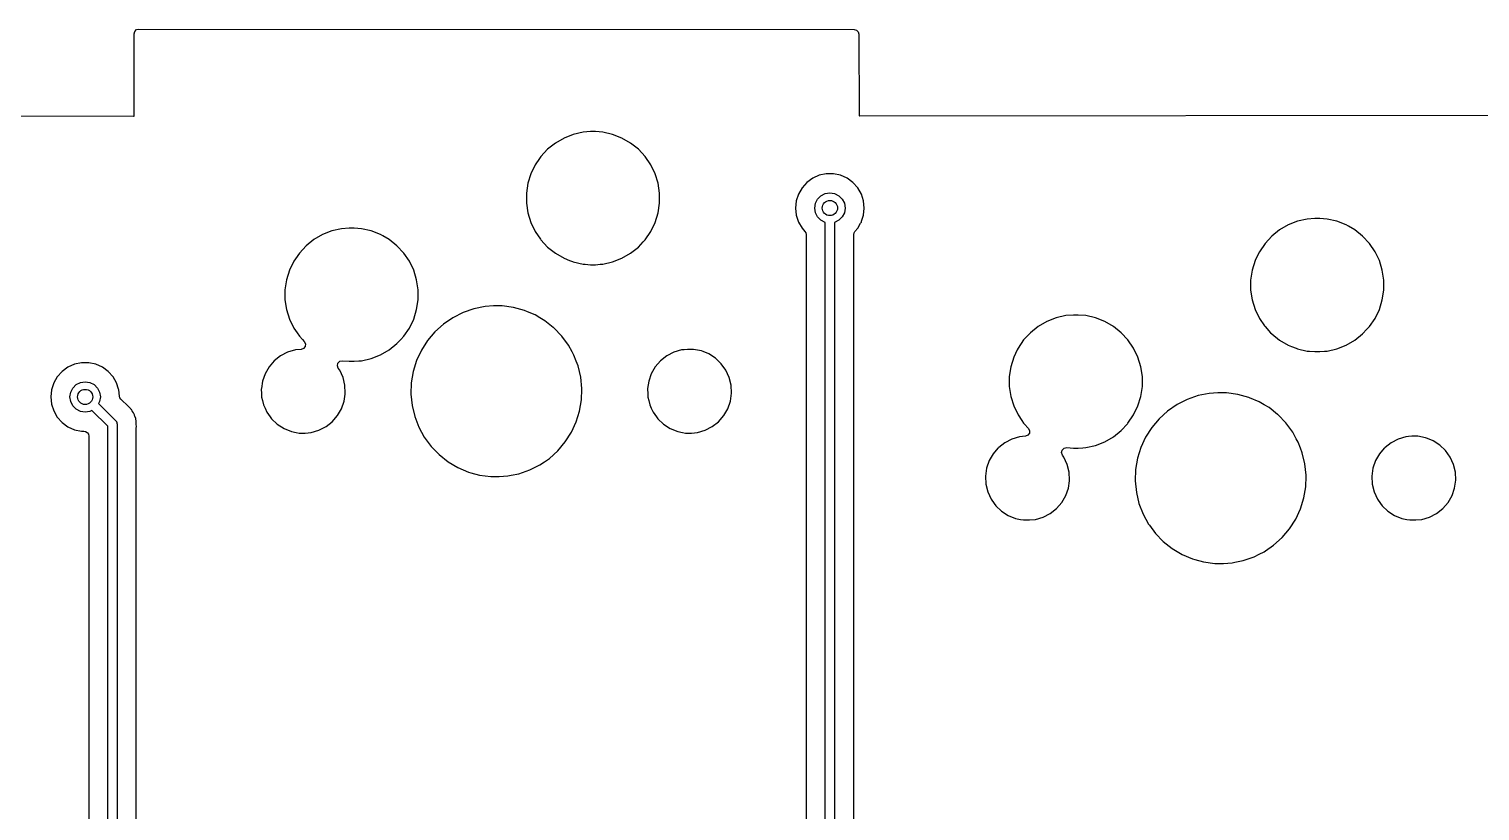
# Model space of a CAD drawing. Extents: x 100.2 to 199.4, y -159.8 to -70.5.
# Drawn here: x 135.53 to 173.7, y -91.05 to -70.48 of the extents above; entities that cross this region are included whole.
import ezdxf

# ---------------------------------------------------------------- set-up
doc = ezdxf.new("R2010")
doc.units = 0
doc.layers.add('BLACK', color=7, linetype='CONTINUOUS')

msp = doc.modelspace()

# ---------------------------------------------------------------- linework, layer by layer
at = {"layer": 'BLACK', "linetype": 'CONTINUOUS'}
for p, q in [((138.3, -70.6046), (138.317, -70.5425)), ((138.3, -72.7455), (138.3, -70.6046)), ((138.317, -70.5425), (138.363, -70.4972)), ((138.363, -70.4972), (138.425, -70.4806)), ((138.425, -70.4806), (157.236, -70.4904)), ((157.236, -70.4904), (157.298, -70.507)), ((157.298, -70.507), (157.343, -70.5521)), ((157.343, -70.5521), (157.36, -70.6139)), ((157.36, -70.6139), (157.369, -72.7531)), ((119.375, -72.7606), (138.284, -72.7705)), ((138.284, -72.7705), (138.284, -72.7705)), ((138.284, -72.7705), (138.3, -72.7705)), ((138.301, -72.7459), (138.3, -72.7455)), ((138.3, -72.7701), (138.301, -72.77)), ((138.3, -72.7704), (138.3, -72.7701)), ((138.3, -72.7705), (138.3, -72.7704)), ((138.3, -72.7704), (138.3, -72.7704)), ((138.3, -72.7704), (138.3, -72.7704)), ((138.3, -72.7705), (138.3, -72.7705)), ((138.3, -72.7705), (138.3, -72.7705)), ((138.3, -72.7705), (138.3, -72.7705)), ((138.301, -72.77), (138.301, -72.7459)), ((138.301, -72.77), (138.301, -72.77)), ((157.369, -72.7531), (157.369, -72.7538)), ((157.369, -72.7538), (157.369, -72.76)), ((157.369, -72.76), (157.37, -72.7605)), ((157.37, -72.7605), (157.37, -72.7605)), ((157.37, -72.7605), (157.37, -72.7605)), ((157.37, -72.7605), (157.37, -72.7605)), ((157.37, -72.7605), (157.374, -72.7605)), ((157.374, -72.7605), (157.375, -72.7605)), ((157.375, -72.7605), (176.401, -72.7505)), ((149.851, -73.2526), (149.606, -73.3484)), ((150.106, -73.1942), (149.851, -73.2526)), ((150.303, -73.1795), (150.106, -73.1942)), ((150.433, -73.1795), (150.303, -73.1795)), ((150.303, -73.1795), (150.303, -73.1795)), ((150.63, -73.1942), (150.433, -73.1795)), ((150.433, -73.1795), (150.433, -73.1795)), ((150.885, -73.2526), (150.63, -73.1942)), ((151.13, -73.3484), (150.885, -73.2526)), ((149.174, -73.6432), (148.996, -73.8355)), ((149.379, -73.4796), (149.174, -73.6432)), ((149.606, -73.3484), (149.379, -73.4796)), ((151.357, -73.4796), (151.13, -73.3484)), ((151.562, -73.6432), (151.357, -73.4796)), ((151.357, -73.4796), (151.357, -73.4796)), ((151.74, -73.8355), (151.562, -73.6432)), ((151.562, -73.6432), (151.562, -73.6432)), ((151.562, -73.6432), (151.562, -73.6432)), ((148.959, -73.8886), (148.848, -74.0523)), ((148.996, -73.8355), (148.959, -73.8886)), ((151.888, -74.0523), (151.74, -73.8355)), ((151.74, -73.8355), (151.74, -73.8355)), ((151.74, -73.8355), (151.74, -73.8355)), ((148.734, -74.2887), (148.657, -74.5394)), ((148.848, -74.0523), (148.734, -74.2887)), ((152.002, -74.2887), (151.888, -74.0523)), ((152.079, -74.5394), (152.002, -74.2887)), ((156.147, -74.4058), (155.994, -74.5171)), ((156.32, -74.3289), (156.147, -74.4058)), ((156.505, -74.2895), (156.32, -74.3289)), ((156.695, -74.2895), (156.505, -74.2895)), ((156.505, -74.2895), (156.505, -74.2895)), ((156.88, -74.3289), (156.695, -74.2895)), ((156.695, -74.2895), (156.695, -74.2895)), ((157.053, -74.4058), (156.88, -74.3289)), ((157.206, -74.5171), (157.053, -74.4058)), ((148.657, -74.5394), (148.618, -74.7988)), ((148.618, -74.7988), (148.618, -75.0612)), ((152.118, -74.7988), (152.079, -74.5394)), ((152.118, -75.0612), (152.118, -74.7988)), ((155.867, -74.6578), (155.773, -74.8217)), ((155.994, -74.5171), (155.867, -74.6578)), ((156.476, -74.8096), (156.6, -74.79)), ((156.6, -74.79), (156.724, -74.8096)), ((157.333, -74.6578), (157.206, -74.5171)), ((157.427, -74.8217), (157.333, -74.6578)), ((148.618, -75.0612), (148.657, -75.3206)), ((152.079, -75.3206), (152.118, -75.0612)), ((155.714, -75.0017), (155.695, -75.19)), ((155.773, -74.8217), (155.714, -75.0017)), ((156.2, -75.19), (156.22, -75.0664)), ((156.22, -75.0664), (156.276, -74.9549)), ((156.276, -74.9549), (156.365, -74.8664)), ((156.365, -74.8664), (156.476, -74.8096)), ((156.724, -74.8096), (156.835, -74.8664)), ((156.835, -74.8664), (156.924, -74.9549)), ((156.924, -74.9549), (156.98, -75.0664)), ((156.98, -75.0664), (157, -75.19)), ((157.486, -75.0017), (157.427, -74.8217)), ((157.427, -74.8217), (157.427, -74.8217)), ((157.505, -75.19), (157.486, -75.0017)), ((148.657, -75.3206), (148.734, -75.5713)), ((152.002, -75.5713), (152.079, -75.3206)), ((155.695, -75.19), (155.714, -75.3783)), ((155.714, -75.3783), (155.773, -75.5583)), ((155.773, -75.5583), (155.867, -75.7222)), ((156.22, -75.3136), (156.2, -75.19)), ((156.276, -75.4251), (156.22, -75.3136)), ((156.365, -75.5136), (156.276, -75.4251)), ((156.475, -75.5697), (156.365, -75.5136)), ((156.835, -75.5136), (156.725, -75.5697)), ((156.924, -75.4251), (156.835, -75.5136)), ((156.98, -75.3136), (156.924, -75.4251)), ((157, -75.19), (156.98, -75.3136)), ((157.408, -75.5913), (157.427, -75.5583)), ((157.427, -75.5583), (157.434, -75.5386)), ((157.434, -75.5386), (157.486, -75.3783)), ((157.486, -75.3783), (157.505, -75.19)), ((168.901, -75.5386), (168.656, -75.6344)), ((169.156, -75.4802), (168.901, -75.5386)), ((169.353, -75.4655), (169.156, -75.4802)), ((169.483, -75.4655), (169.353, -75.4655)), ((169.353, -75.4655), (169.353, -75.4655)), ((169.68, -75.4802), (169.483, -75.4655)), ((169.483, -75.4655), (169.483, -75.4655)), ((169.935, -75.5386), (169.68, -75.4802)), ((170.18, -75.6344), (169.935, -75.5386)), ((143.256, -75.8884), (143.029, -76.0196)), ((143.501, -75.7926), (143.256, -75.8884)), ((143.756, -75.7342), (143.501, -75.7926)), ((143.953, -75.7195), (143.756, -75.7342)), ((144.083, -75.7195), (143.953, -75.7195)), ((143.953, -75.7195), (143.953, -75.7195)), ((144.28, -75.7342), (144.083, -75.7195)), ((144.083, -75.7195), (144.083, -75.7195)), ((144.535, -75.7926), (144.28, -75.7342)), ((144.78, -75.8884), (144.535, -75.7926)), ((144.841, -75.9236), (144.78, -75.8884)), ((144.78, -75.8884), (144.78, -75.8884)), ((144.78, -75.8884), (144.78, -75.8884)), ((145.007, -76.0196), (144.841, -75.9236)), ((148.734, -75.5713), (148.848, -75.8077)), ((148.848, -75.8077), (148.984, -76.0072)), ((151.74, -76.0245), (151.888, -75.8077)), ((151.888, -75.8077), (152.002, -75.5713)), ((155.867, -75.7222), (155.867, -75.7222)), ((155.867, -75.7222), (155.943, -75.8057)), ((155.943, -75.8057), (155.966, -75.8442)), ((155.966, -75.8442), (155.975, -75.8887)), ((155.975, -75.8887), (155.975, -109.8)), ((156.475, -110.1), (156.475, -75.5697)), ((156.725, -75.5697), (156.725, -109.975)), ((157.225, -75.8887), (157.234, -75.8442)), ((157.225, -77.3472), (157.225, -75.8887)), ((157.234, -75.8442), (157.257, -75.8057)), ((157.257, -75.8057), (157.333, -75.7222)), ((157.333, -75.7222), (157.408, -75.5913)), ((168.224, -75.9292), (168.046, -76.1215)), ((168.429, -75.7656), (168.224, -75.9292)), ((168.656, -75.6344), (168.429, -75.7656)), ((170.241, -75.6696), (170.18, -75.6344)), ((170.18, -75.6344), (170.18, -75.6344)), ((170.18, -75.6344), (170.18, -75.6344)), ((170.407, -75.7656), (170.241, -75.6696)), ((170.612, -75.9292), (170.407, -75.7656)), ((170.407, -75.7656), (170.407, -75.7656)), ((170.79, -76.1215), (170.612, -75.9292)), ((170.612, -75.9292), (170.612, -75.9292)), ((170.612, -75.9292), (170.612, -75.9292)), ((142.824, -76.1832), (142.646, -76.3755)), ((143.029, -76.0196), (142.824, -76.1832)), ((145.212, -76.1832), (145.007, -76.0196)), ((145.007, -76.0196), (145.007, -76.0196)), ((145.39, -76.3755), (145.212, -76.1832)), ((145.212, -76.1832), (145.212, -76.1832)), ((145.212, -76.1832), (145.212, -76.1832)), ((148.984, -76.0072), (148.996, -76.0245)), ((148.996, -76.0245), (149.174, -76.2168)), ((149.174, -76.2168), (149.174, -76.2168)), ((149.174, -76.2168), (149.379, -76.3804)), ((151.357, -76.3804), (151.562, -76.2168)), ((151.562, -76.2168), (151.687, -76.0819)), ((151.687, -76.0819), (151.74, -76.0245)), ((151.74, -76.0245), (151.74, -76.0245)), ((151.74, -76.0245), (151.74, -76.0245)), ((168.046, -76.1215), (167.898, -76.3383)), ((170.938, -76.3383), (170.79, -76.1215)), ((170.79, -76.1215), (170.79, -76.1215)), ((170.79, -76.1215), (170.79, -76.1215)), ((142.498, -76.5923), (142.384, -76.8287)), ((142.545, -76.5229), (142.498, -76.5923)), ((142.646, -76.3755), (142.545, -76.5229)), ((145.538, -76.5923), (145.39, -76.3755)), ((145.39, -76.3755), (145.39, -76.3755)), ((145.39, -76.3755), (145.39, -76.3755)), ((145.652, -76.8287), (145.538, -76.5923)), ((149.379, -76.3804), (149.606, -76.5116)), ((149.606, -76.5116), (149.747, -76.5668)), ((149.747, -76.5668), (149.828, -76.5984)), ((149.828, -76.5984), (149.851, -76.6074)), ((149.851, -76.6074), (150.106, -76.6658)), ((150.106, -76.6658), (150.162, -76.67)), ((150.162, -76.67), (150.303, -76.6805)), ((150.303, -76.6805), (150.303, -76.6805)), ((150.303, -76.6805), (150.433, -76.6805)), ((150.433, -76.6805), (150.556, -76.6713)), ((150.433, -76.6805), (150.433, -76.6805)), ((150.556, -76.6713), (150.63, -76.6658)), ((150.63, -76.6658), (150.885, -76.6074)), ((150.885, -76.6074), (151.13, -76.5116)), ((151.13, -76.5116), (151.357, -76.3804)), ((167.784, -76.5747), (167.707, -76.8254)), ((167.84, -76.4576), (167.784, -76.5747)), ((167.898, -76.3383), (167.84, -76.4576)), ((171.052, -76.5747), (170.938, -76.3383)), ((171.129, -76.8254), (171.052, -76.5747)), ((142.307, -77.0794), (142.267, -77.3388)), ((142.384, -76.8287), (142.307, -77.0794)), ((145.729, -77.0794), (145.652, -76.8287)), ((145.768, -77.3388), (145.729, -77.0794)), ((167.707, -76.8254), (167.667, -77.0848)), ((167.667, -77.0848), (167.667, -77.3472)), ((171.168, -77.0848), (171.129, -76.8254)), ((171.168, -77.3472), (171.168, -77.0848)), ((142.267, -77.3388), (142.267, -77.6012)), ((145.768, -77.6012), (145.768, -77.3388)), ((157.225, -82.2434), (157.225, -77.3472)), ((167.667, -77.3472), (167.707, -77.6066)), ((171.129, -77.6066), (171.168, -77.3472)), ((142.267, -77.6012), (142.307, -77.8606)), ((145.729, -77.8606), (145.768, -77.6012)), ((147.234, -77.8405), (146.95, -77.9391)), ((147.528, -77.7806), (147.234, -77.8405)), ((147.753, -77.7656), (147.528, -77.7806)), ((147.978, -77.7656), (147.753, -77.7656)), ((147.753, -77.7656), (147.753, -77.7656)), ((148.276, -77.8057), (147.978, -77.7656)), ((148.566, -77.885), (148.276, -77.8057)), ((148.276, -77.8057), (148.276, -77.8057)), ((148.276, -77.8057), (148.276, -77.8057)), ((167.707, -77.6066), (167.784, -77.8573)), ((171.052, -77.8573), (171.129, -77.6066)), ((142.307, -77.8606), (142.384, -78.1113)), ((142.384, -78.1113), (142.498, -78.3477)), ((145.538, -78.3477), (145.652, -78.1113)), ((145.652, -78.1113), (145.729, -77.8606)), ((146.682, -78.0746), (146.434, -78.2447)), ((146.95, -77.9391), (146.682, -78.0746)), ((148.644, -77.9183), (148.566, -77.885)), ((148.843, -78.0023), (148.644, -77.9183)), ((148.971, -78.0786), (148.843, -78.0023)), ((149.101, -78.1555), (148.971, -78.0786)), ((149.325, -78.3322), (149.101, -78.1555)), ((162.306, -78.1744), (162.079, -78.3056)), ((162.551, -78.0786), (162.306, -78.1744)), ((162.806, -78.0202), (162.551, -78.0786)), ((163.003, -78.0055), (162.806, -78.0202)), ((163.133, -78.0055), (163.003, -78.0055)), ((163.003, -78.0055), (163.003, -78.0055)), ((163.33, -78.0202), (163.133, -78.0055)), ((163.133, -78.0055), (163.133, -78.0055)), ((163.585, -78.0786), (163.33, -78.0202)), ((163.83, -78.1744), (163.585, -78.0786)), ((164.057, -78.3056), (163.83, -78.1744)), ((167.784, -77.8573), (167.898, -78.0937)), ((167.898, -78.0937), (168.034, -78.2932)), ((170.79, -78.3105), (170.938, -78.0937)), ((170.938, -78.0937), (171.052, -77.8573)), ((142.498, -78.3477), (142.583, -78.4729)), ((142.583, -78.4729), (142.646, -78.5645)), ((142.646, -78.5645), (142.725, -78.6496)), ((145.311, -78.6498), (145.39, -78.5645)), ((145.39, -78.5645), (145.538, -78.3477)), ((145.39, -78.5645), (145.39, -78.5645)), ((145.39, -78.5645), (145.39, -78.5645)), ((146.211, -78.4462), (146.017, -78.6757)), ((146.434, -78.2447), (146.211, -78.4462)), ((149.337, -78.3417), (149.325, -78.3322)), ((149.546, -78.5577), (149.337, -78.3417)), ((149.724, -78.7996), (149.546, -78.5577)), ((161.874, -78.4692), (161.696, -78.6615)), ((162.079, -78.3056), (161.874, -78.4692)), ((164.262, -78.4692), (164.057, -78.3056)), ((164.057, -78.3056), (164.057, -78.3056)), ((164.44, -78.6615), (164.262, -78.4692)), ((164.262, -78.4692), (164.262, -78.4692)), ((164.262, -78.4692), (164.262, -78.4692)), ((168.034, -78.2932), (168.046, -78.3105)), ((168.046, -78.3105), (168.193, -78.4692)), ((168.193, -78.4692), (168.224, -78.5028)), ((168.224, -78.5028), (168.429, -78.6664)), ((170.407, -78.6664), (170.612, -78.5028)), ((170.612, -78.5028), (170.726, -78.3803)), ((170.726, -78.3803), (170.79, -78.3105)), ((170.79, -78.3105), (170.79, -78.3105)), ((170.79, -78.3105), (170.79, -78.3105)), ((142.337, -78.9828), (142.15, -79.0792)), ((142.539, -78.9236), (142.337, -78.9828)), ((142.693, -78.9088), (142.539, -78.9236)), ((142.757, -78.884), (142.693, -78.9088)), ((142.725, -78.6496), (142.772, -78.701)), ((142.797, -78.8295), (142.757, -78.884)), ((142.772, -78.701), (142.803, -78.7617)), ((142.803, -78.7617), (142.797, -78.8295)), ((144.78, -79.0516), (145.007, -78.9204)), ((145.007, -78.9204), (145.212, -78.7568)), ((145.212, -78.7568), (145.311, -78.6498)), ((145.855, -78.929), (145.729, -79.2015)), ((146.017, -78.6757), (145.855, -78.929)), ((149.818, -78.9719), (149.724, -78.7996)), ((149.868, -79.0631), (149.818, -78.9719)), ((152.497, -78.9828), (152.31, -79.0792)), ((152.699, -78.9236), (152.497, -78.9828)), ((152.768, -78.9169), (152.699, -78.9236)), ((152.856, -78.9086), (152.768, -78.9169)), ((153.013, -78.9086), (152.856, -78.9086)), ((153.22, -78.9484), (153.013, -78.9086)), ((153.013, -78.9086), (153.013, -78.9086)), ((153.269, -78.968), (153.22, -78.9484)), ((153.22, -78.9484), (153.22, -78.9484)), ((153.22, -78.9484), (153.22, -78.9484)), ((153.415, -79.0266), (153.269, -78.968)), ((161.528, -78.9204), (161.434, -79.1147)), ((161.548, -78.8783), (161.528, -78.9204)), ((161.696, -78.6615), (161.548, -78.8783)), ((164.588, -78.8783), (164.44, -78.6615)), ((164.44, -78.6615), (164.44, -78.6615)), ((164.44, -78.6615), (164.44, -78.6615)), ((164.702, -79.1147), (164.588, -78.8783)), ((168.429, -78.6664), (168.656, -78.7976)), ((168.656, -78.7976), (168.738, -78.8295)), ((168.738, -78.8295), (168.862, -78.8783)), ((168.862, -78.8783), (168.901, -78.8934)), ((168.901, -78.8934), (169.156, -78.9518)), ((169.156, -78.9518), (169.212, -78.956)), ((169.212, -78.956), (169.353, -78.9665)), ((169.353, -78.9665), (169.353, -78.9665)), ((169.353, -78.9665), (169.483, -78.9665)), ((169.483, -78.9665), (169.606, -78.9573)), ((169.483, -78.9665), (169.483, -78.9665)), ((169.606, -78.9573), (169.68, -78.9518)), ((169.68, -78.9518), (169.935, -78.8934)), ((169.935, -78.8934), (170.18, -78.7976)), ((170.18, -78.7976), (170.407, -78.6664)), ((136.557, -79.3758), (136.404, -79.4871)), ((136.73, -79.2989), (136.557, -79.3758)), ((136.915, -79.2595), (136.73, -79.2989)), ((137.105, -79.2595), (136.915, -79.2595)), ((136.915, -79.2595), (136.915, -79.2595)), ((137.29, -79.2989), (137.105, -79.2595)), ((137.105, -79.2595), (137.105, -79.2595)), ((137.463, -79.3758), (137.29, -79.2989)), ((137.616, -79.4871), (137.463, -79.3758)), ((141.847, -79.3682), (141.742, -79.5504)), ((141.984, -79.2093), (141.847, -79.3682)), ((142.15, -79.0792), (141.984, -79.2093)), ((143.645, -79.3376), (143.661, -79.2702)), ((143.668, -79.403), (143.645, -79.3376)), ((143.661, -79.2702), (143.71, -79.2218)), ((143.71, -79.2218), (143.778, -79.2074)), ((143.778, -79.2074), (143.953, -79.2205)), ((143.953, -79.2205), (143.953, -79.2205)), ((143.953, -79.2205), (144.083, -79.2205)), ((144.083, -79.2205), (144.206, -79.2113)), ((144.083, -79.2205), (144.083, -79.2205)), ((144.206, -79.2113), (144.28, -79.2058)), ((144.28, -79.2058), (144.535, -79.1474)), ((144.535, -79.1474), (144.78, -79.0516)), ((145.729, -79.2015), (145.64, -79.4885)), ((149.93, -79.2218), (149.868, -79.0631)), ((149.976, -79.3436), (149.93, -79.2218)), ((150.046, -79.6359), (149.976, -79.3436)), ((152.007, -79.3682), (151.902, -79.5504)), ((152.144, -79.2093), (152.007, -79.3682)), ((152.31, -79.0792), (152.144, -79.2093)), ((153.592, -79.1403), (153.415, -79.0266)), ((153.744, -79.2855), (153.592, -79.1403)), ((153.592, -79.1403), (153.592, -79.1403)), ((153.592, -79.1403), (153.592, -79.1403)), ((153.866, -79.4568), (153.744, -79.2855)), ((153.744, -79.2855), (153.744, -79.2855)), ((161.357, -79.3654), (161.317, -79.6248)), ((161.434, -79.1147), (161.357, -79.3654)), ((164.779, -79.3654), (164.702, -79.1147)), ((164.819, -79.6248), (164.779, -79.3654)), ((136.277, -79.6278), (136.183, -79.7917)), ((136.404, -79.4871), (136.277, -79.6278)), ((136.886, -79.7796), (137.01, -79.76)), ((137.01, -79.76), (137.134, -79.7796)), ((137.743, -79.6278), (137.616, -79.4871)), ((137.837, -79.7917), (137.743, -79.6278)), ((141.673, -79.7492), (141.645, -79.9397)), ((141.742, -79.5504), (141.673, -79.7492)), ((143.706, -79.4568), (143.668, -79.403)), ((143.794, -79.6481), (143.706, -79.4568)), ((143.706, -79.4568), (143.706, -79.4568)), ((143.706, -79.4568), (143.706, -79.4568)), ((143.843, -79.8525), (143.794, -79.6481)), ((145.64, -79.4885), (145.59, -79.7848)), ((150.076, -79.9348), (150.046, -79.6359)), ((151.833, -79.7492), (151.805, -79.9397)), ((151.902, -79.5504), (151.833, -79.7492)), ((153.954, -79.6481), (153.866, -79.4568)), ((153.866, -79.4568), (153.866, -79.4568)), ((153.866, -79.4568), (153.866, -79.4568)), ((154.003, -79.8525), (153.954, -79.6481)), ((161.317, -79.6248), (161.317, -79.8872)), ((164.819, -79.8872), (164.819, -79.6248)), ((136.124, -79.9717), (136.105, -80.16)), ((136.183, -79.7917), (136.124, -79.9717)), ((136.61, -80.16), (136.63, -80.0364)), ((136.63, -80.0364), (136.686, -79.9249)), ((136.686, -79.9249), (136.775, -79.8364)), ((136.775, -79.8364), (136.886, -79.7796)), ((137.134, -79.7796), (137.245, -79.8364)), ((137.245, -79.8364), (137.334, -79.9249)), ((137.334, -79.9249), (137.39, -80.0364)), ((137.39, -80.0364), (137.41, -80.16)), ((137.891, -79.9574), (137.837, -79.7917)), ((137.837, -79.7917), (137.837, -79.7917)), ((137.896, -79.9717), (137.891, -79.9574)), ((137.913, -80.1397), (137.896, -79.9717)), ((137.925, -80.1801), (137.913, -80.1397)), ((141.645, -79.9397), (141.643, -79.9574)), ((141.643, -79.9574), (141.648, -80.0666)), ((141.648, -80.0666), (141.653, -80.1675)), ((143.823, -80.2708), (143.85, -80.0852)), ((143.853, -80.0626), (143.843, -79.8525)), ((143.85, -80.0852), (143.853, -80.0626)), ((145.59, -79.7848), (145.58, -80.0852)), ((145.58, -80.0852), (145.61, -80.3841)), ((150.066, -80.2352), (150.075, -79.9574)), ((150.075, -79.9574), (150.076, -79.9348)), ((151.805, -79.9397), (151.803, -79.9574)), ((151.803, -79.9574), (151.808, -80.0666)), ((151.808, -80.0666), (151.813, -80.1675)), ((153.983, -80.2708), (154.013, -80.0626)), ((154.013, -80.0626), (154.003, -79.8525)), ((161.317, -79.8872), (161.357, -80.1466)), ((164.779, -80.1466), (164.819, -79.8872)), ((166.284, -80.1265), (166, -80.2251)), ((166.578, -80.0666), (166.284, -80.1265)), ((166.803, -80.0516), (166.578, -80.0666)), ((167.028, -80.0516), (166.803, -80.0516)), ((166.803, -80.0516), (166.803, -80.0516)), ((167.326, -80.0917), (167.028, -80.0516)), ((167.616, -80.171), (167.326, -80.0917)), ((167.326, -80.0917), (167.326, -80.0917)), ((167.326, -80.0917), (167.326, -80.0917)), ((136.105, -80.16), (136.124, -80.3483)), ((136.124, -80.3483), (136.183, -80.5283)), ((136.63, -80.2836), (136.61, -80.16)), ((136.686, -80.3951), (136.63, -80.2836)), ((136.775, -80.4836), (136.686, -80.3951)), ((136.886, -80.5404), (136.775, -80.4836)), ((137.187, -80.5134), (137.134, -80.5404)), ((137.605, -80.9318), (137.187, -80.5134)), ((137.39, -80.2836), (137.363, -80.3366)), ((137.363, -80.3366), (137.818, -80.7916)), ((137.41, -80.16), (137.39, -80.2836)), ((137.949, -80.2144), (137.925, -80.1801)), ((138.147, -80.4127), (137.949, -80.2144)), ((138.156, -80.4206), (138.147, -80.4127)), ((138.19, -80.4484), (138.156, -80.4206)), ((138.201, -80.4646), (138.19, -80.4484)), ((138.214, -80.4794), (138.201, -80.4646)), ((138.228, -80.4936), (138.214, -80.4794)), ((138.249, -80.5283), (138.228, -80.4936)), ((141.653, -80.1675), (141.674, -80.2558)), ((141.674, -80.2558), (141.702, -80.3719)), ((141.702, -80.3719), (141.742, -80.4583)), ((141.742, -80.4583), (141.79, -80.5632)), ((143.649, -80.6518), (143.754, -80.4696)), ((143.754, -80.4696), (143.823, -80.2708)), ((145.61, -80.3841), (145.68, -80.6764)), ((150.016, -80.5315), (150.066, -80.2352)), ((151.813, -80.1675), (151.834, -80.2558)), ((151.834, -80.2558), (151.862, -80.3719)), ((151.862, -80.3719), (151.902, -80.4583)), ((151.902, -80.4583), (151.95, -80.5632)), ((153.809, -80.6518), (153.914, -80.4696)), ((153.914, -80.4696), (153.983, -80.2708)), ((161.357, -80.1466), (161.434, -80.3973)), ((161.434, -80.3973), (161.548, -80.6337)), ((164.588, -80.6337), (164.702, -80.3973)), ((164.702, -80.3973), (164.779, -80.1466)), ((165.732, -80.3606), (165.484, -80.5307)), ((166, -80.2251), (165.732, -80.3606)), ((167.637, -80.1801), (167.616, -80.171)), ((167.893, -80.2883), (167.637, -80.1801)), ((168.022, -80.3649), (167.893, -80.2883)), ((168.151, -80.4415), (168.022, -80.3649)), ((168.375, -80.6186), (168.151, -80.4415)), ((136.183, -80.5283), (136.277, -80.6922)), ((136.277, -80.6922), (136.404, -80.8329)), ((136.404, -80.8329), (136.557, -80.9442)), ((137.01, -80.56), (136.886, -80.5404)), ((137.134, -80.5404), (137.01, -80.56)), ((137.818, -80.7916), (137.832, -80.8095)), ((137.832, -80.8095), (137.835, -80.8124)), ((137.835, -80.8124), (137.836, -80.815)), ((137.836, -80.815), (137.84, -80.8201)), ((137.84, -80.8201), (137.846, -80.8503)), ((137.846, -80.8503), (137.855, -80.88)), ((137.855, -80.88), (137.855, -110.328)), ((138.25, -80.5312), (138.249, -80.5283)), ((138.257, -80.5409), (138.25, -80.5312)), ((138.282, -80.5763), (138.257, -80.5409)), ((138.29, -80.5949), (138.282, -80.5763)), ((138.282, -80.5763), (138.282, -80.5763)), ((138.298, -80.6124), (138.29, -80.5949)), ((138.309, -80.6296), (138.298, -80.6124)), ((138.321, -80.6716), (138.309, -80.6296)), ((138.325, -80.6826), (138.321, -80.6716)), ((138.341, -80.7232), (138.325, -80.6826)), ((138.343, -80.7431), (138.341, -80.7232)), ((138.347, -80.7621), (138.343, -80.7431)), ((138.353, -80.7814), (138.347, -80.7621)), ((138.354, -80.8185), (138.353, -80.7814)), ((138.354, -80.825), (138.354, -80.8185)), ((138.355, -80.8367), (138.354, -80.825)), ((138.356, -80.8406), (138.355, -80.8367)), ((138.356, -80.8407), (138.356, -80.8406)), ((138.356, -80.8682), (138.356, -80.8407)), ((138.356, -80.8721), (138.356, -80.8682)), ((138.358, -80.9422), (138.356, -80.8721)), ((141.79, -80.5632), (141.875, -80.6826)), ((141.875, -80.6826), (141.912, -80.7345)), ((141.912, -80.7345), (142.064, -80.8797)), ((142.064, -80.8797), (142.064, -80.8797)), ((142.064, -80.8797), (142.064, -80.8797)), ((142.064, -80.8797), (142.241, -80.9934)), ((143.346, -80.9408), (143.512, -80.8107)), ((143.512, -80.8107), (143.649, -80.6518)), ((145.68, -80.6764), (145.788, -80.9569)), ((149.801, -81.091), (149.927, -80.8185)), ((149.927, -80.8185), (150.016, -80.5315)), ((151.95, -80.5632), (152.035, -80.6826)), ((152.035, -80.6826), (152.072, -80.7345)), ((152.072, -80.7345), (152.224, -80.8797)), ((152.224, -80.8797), (152.224, -80.8797)), ((152.224, -80.8797), (152.224, -80.8797)), ((152.224, -80.8797), (152.401, -80.9934)), ((153.506, -80.9408), (153.672, -80.8107)), ((153.672, -80.8107), (153.809, -80.6518)), ((161.548, -80.6337), (161.646, -80.778)), ((161.646, -80.778), (161.696, -80.8505)), ((161.696, -80.8505), (161.712, -80.8682)), ((161.712, -80.8682), (161.822, -80.987)), ((164.262, -81.0428), (164.424, -80.8682)), ((164.424, -80.8682), (164.44, -80.8505)), ((164.44, -80.8505), (164.588, -80.6337)), ((164.44, -80.8505), (164.44, -80.8505)), ((164.44, -80.8505), (164.44, -80.8505)), ((165.261, -80.7322), (165.067, -80.9617)), ((165.484, -80.5307), (165.261, -80.7322)), ((168.387, -80.6277), (168.375, -80.6186)), ((168.596, -80.8437), (168.387, -80.6277)), ((168.774, -81.0856), (168.596, -80.8437)), ((136.557, -80.9442), (136.73, -81.0211)), ((136.73, -81.0211), (136.915, -81.0605)), ((136.915, -81.0605), (136.915, -81.0605)), ((136.915, -81.0605), (136.975, -81.0605)), ((136.975, -81.0605), (137.022, -81.0699)), ((137.022, -81.0699), (137.062, -81.0968)), ((137.062, -81.0968), (137.068, -81.1028)), ((137.068, -81.1028), (137.095, -81.143)), ((137.095, -81.143), (137.105, -81.1905)), ((137.105, -81.1905), (137.105, -110.25)), ((137.605, -110.38), (137.605, -80.9318)), ((138.356, -80.9627), (138.358, -80.9422)), ((138.356, -94.1112), (138.356, -80.9627)), ((142.241, -80.9934), (142.241, -80.9934)), ((142.241, -80.9934), (142.436, -81.0716)), ((142.436, -81.0716), (142.565, -81.0964)), ((142.565, -81.0964), (142.643, -81.1114)), ((142.643, -81.1114), (142.643, -81.1114)), ((142.643, -81.1114), (142.8, -81.1114)), ((142.8, -81.1114), (142.957, -81.0964)), ((142.8, -81.1114), (142.8, -81.1114)), ((142.957, -81.0964), (143.159, -81.0372)), ((143.159, -81.0372), (143.346, -80.9408)), ((145.788, -80.9569), (145.932, -81.2204)), ((145.932, -81.2204), (146.084, -81.4263)), ((149.639, -81.3443), (149.801, -81.091)), ((152.401, -80.9934), (152.401, -80.9934)), ((152.401, -80.9934), (152.596, -81.0716)), ((152.596, -81.0716), (152.725, -81.0964)), ((152.725, -81.0964), (152.803, -81.1114)), ((152.803, -81.1114), (152.803, -81.1114)), ((152.803, -81.1114), (152.96, -81.1114)), ((152.96, -81.1114), (153.117, -81.0964)), ((152.96, -81.1114), (152.96, -81.1114)), ((153.117, -81.0964), (153.319, -81.0372)), ((153.319, -81.0372), (153.506, -80.9408)), ((161.387, -81.2688), (161.2, -81.3652)), ((161.589, -81.2096), (161.387, -81.2688)), ((161.743, -81.1948), (161.589, -81.2096)), ((161.807, -81.17), (161.743, -81.1948)), ((161.847, -81.1155), (161.807, -81.17)), ((161.822, -80.987), (161.853, -81.0477)), ((161.853, -81.0477), (161.847, -81.1155)), ((163.83, -81.3376), (164.057, -81.2064)), ((164.057, -81.2064), (164.262, -81.0428)), ((164.905, -81.215), (164.779, -81.4875)), ((165.067, -80.9617), (164.905, -81.215)), ((168.868, -81.2579), (168.774, -81.0856)), ((168.918, -81.3491), (168.868, -81.2579)), ((171.547, -81.2688), (171.36, -81.3652)), ((171.749, -81.2096), (171.547, -81.2688)), ((171.818, -81.2029), (171.749, -81.2096)), ((171.906, -81.1946), (171.818, -81.2029)), ((172.063, -81.1946), (171.906, -81.1946)), ((172.27, -81.2344), (172.063, -81.1946)), ((172.063, -81.1946), (172.063, -81.1946)), ((172.319, -81.254), (172.27, -81.2344)), ((172.27, -81.2344), (172.27, -81.2344)), ((172.27, -81.2344), (172.27, -81.2344)), ((172.465, -81.3126), (172.319, -81.254)), ((146.084, -81.4263), (146.11, -81.4623)), ((146.11, -81.4623), (146.319, -81.6783)), ((149.222, -81.7753), (149.445, -81.5738)), ((149.445, -81.5738), (149.639, -81.3443)), ((160.897, -81.6542), (160.792, -81.8364)), ((161.02, -81.512), (160.897, -81.6542)), ((161.034, -81.4953), (161.02, -81.512)), ((161.044, -81.4875), (161.034, -81.4953)), ((161.2, -81.3652), (161.044, -81.4875)), ((162.695, -81.6236), (162.711, -81.5562)), ((162.718, -81.689), (162.695, -81.6236)), ((162.711, -81.5562), (162.76, -81.5078)), ((162.76, -81.5078), (162.828, -81.4934)), ((162.828, -81.4934), (163.003, -81.5065)), ((163.003, -81.5065), (163.003, -81.5065)), ((163.003, -81.5065), (163.133, -81.5065)), ((163.133, -81.5065), (163.256, -81.4973)), ((163.133, -81.5065), (163.133, -81.5065)), ((163.256, -81.4973), (163.33, -81.4918)), ((163.33, -81.4918), (163.585, -81.4334)), ((163.585, -81.4334), (163.83, -81.3376)), ((164.779, -81.4875), (164.69, -81.7745)), ((168.98, -81.5078), (168.918, -81.3491)), ((169.026, -81.6296), (168.98, -81.5078)), ((169.096, -81.9219), (169.026, -81.6296)), ((171.057, -81.6542), (170.952, -81.8364)), ((171.18, -81.512), (171.057, -81.6542)), ((171.194, -81.4953), (171.18, -81.512)), ((171.204, -81.4875), (171.194, -81.4953)), ((171.36, -81.3652), (171.204, -81.4875)), ((172.642, -81.4263), (172.465, -81.3126)), ((172.794, -81.5715), (172.642, -81.4263)), ((172.642, -81.4263), (172.642, -81.4263)), ((172.642, -81.4263), (172.642, -81.4263)), ((172.916, -81.7428), (172.794, -81.5715)), ((172.794, -81.5715), (172.794, -81.5715)), ((146.319, -81.6783), (146.555, -81.8645)), ((146.555, -81.8645), (146.813, -82.0177)), ((146.813, -82.0177), (147.09, -82.135)), ((148.706, -82.0809), (148.952, -81.9565)), ((148.952, -81.9565), (148.974, -81.9454)), ((148.974, -81.9454), (149.092, -81.8645)), ((149.092, -81.8645), (149.222, -81.7753)), ((160.723, -82.0352), (160.693, -82.2434)), ((160.792, -81.8364), (160.723, -82.0352)), ((162.756, -81.7428), (162.718, -81.689)), ((162.844, -81.9341), (162.756, -81.7428)), ((162.756, -81.7428), (162.756, -81.7428)), ((162.756, -81.7428), (162.756, -81.7428)), ((162.893, -82.1385), (162.844, -81.9341)), ((164.69, -81.7745), (164.64, -82.0708)), ((169.126, -82.2208), (169.096, -81.9219)), ((170.883, -82.0352), (170.853, -82.2434)), ((170.952, -81.8364), (170.883, -82.0352)), ((173.004, -81.9341), (172.916, -81.7428)), ((172.916, -81.7428), (172.916, -81.7428)), ((172.916, -81.7428), (172.916, -81.7428)), ((173.053, -82.1385), (173.004, -81.9341)), ((147.09, -82.135), (147.09, -82.135)), ((147.09, -82.135), (147.09, -82.135)), ((147.09, -82.135), (147.154, -82.1525)), ((147.154, -82.1525), (147.38, -82.2143)), ((147.38, -82.2143), (147.678, -82.2544)), ((147.678, -82.2544), (147.903, -82.2544)), ((147.903, -82.2544), (148.128, -82.2394)), ((147.903, -82.2544), (147.903, -82.2544)), ((148.128, -82.2394), (148.219, -82.2208)), ((148.219, -82.2208), (148.422, -82.1795)), ((148.422, -82.1795), (148.706, -82.0809)), ((157.225, -96.3972), (157.225, -82.2434)), ((160.693, -82.2434), (160.703, -82.4535)), ((160.693, -82.2434), (160.693, -82.2434)), ((162.873, -82.5568), (162.9, -82.3712)), ((162.903, -82.3486), (162.893, -82.1385)), ((162.9, -82.3712), (162.903, -82.3486)), ((164.64, -82.0708), (164.63, -82.3712)), ((164.63, -82.3712), (164.66, -82.6701)), ((169.116, -82.5212), (169.125, -82.2434)), ((169.125, -82.2434), (169.126, -82.2208)), ((170.853, -82.2434), (170.863, -82.4535)), ((170.853, -82.2434), (170.853, -82.2434)), ((173.033, -82.5568), (173.063, -82.3486)), ((173.063, -82.3486), (173.053, -82.1385)), ((160.703, -82.4535), (160.752, -82.6579)), ((160.752, -82.6579), (160.797, -82.7556)), ((160.797, -82.7556), (160.84, -82.8492)), ((162.699, -82.9378), (162.804, -82.7556)), ((162.804, -82.7556), (162.873, -82.5568)), ((164.66, -82.6701), (164.73, -82.9624)), ((168.977, -83.1045), (169.066, -82.8175)), ((169.066, -82.8175), (169.116, -82.5212)), ((170.863, -82.4535), (170.912, -82.6579)), ((170.912, -82.6579), (170.957, -82.7556)), ((170.957, -82.7556), (171, -82.8492)), ((172.859, -82.9378), (172.964, -82.7556)), ((172.964, -82.7556), (173.033, -82.5568)), ((160.84, -82.8492), (160.921, -82.9635)), ((160.921, -82.9635), (160.962, -83.0205)), ((160.962, -83.0205), (161.114, -83.1657)), ((161.114, -83.1657), (161.114, -83.1657)), ((161.114, -83.1657), (161.114, -83.1657)), ((161.114, -83.1657), (161.291, -83.2794)), ((162.396, -83.2268), (162.562, -83.0967)), ((162.562, -83.0967), (162.699, -82.9378)), ((164.73, -82.9624), (164.838, -83.2429)), ((168.851, -83.377), (168.977, -83.1045)), ((171, -82.8492), (171.081, -82.9635)), ((171.081, -82.9635), (171.122, -83.0205)), ((171.122, -83.0205), (171.274, -83.1657)), ((171.274, -83.1657), (171.274, -83.1657)), ((171.274, -83.1657), (171.274, -83.1657)), ((171.274, -83.1657), (171.451, -83.2794)), ((172.556, -83.2268), (172.722, -83.0967)), ((172.722, -83.0967), (172.859, -82.9378)), ((161.291, -83.2794), (161.291, -83.2794)), ((161.291, -83.2794), (161.486, -83.3576)), ((161.486, -83.3576), (161.615, -83.3824)), ((161.615, -83.3824), (161.693, -83.3974)), ((161.693, -83.3974), (161.693, -83.3974)), ((161.693, -83.3974), (161.85, -83.3974)), ((161.85, -83.3974), (162.007, -83.3824)), ((161.85, -83.3974), (161.85, -83.3974)), ((162.007, -83.3824), (162.209, -83.3232)), ((162.209, -83.3232), (162.396, -83.2268)), ((164.838, -83.2429), (164.982, -83.5064)), ((164.982, -83.5064), (165.005, -83.5378)), ((165.005, -83.5378), (165.16, -83.7483)), ((168.689, -83.6303), (168.851, -83.377)), ((171.451, -83.2794), (171.451, -83.2794)), ((171.451, -83.2794), (171.646, -83.3576)), ((171.646, -83.3576), (171.775, -83.3824)), ((171.775, -83.3824), (171.853, -83.3974)), ((171.853, -83.3974), (171.853, -83.3974)), ((171.853, -83.3974), (172.01, -83.3974)), ((172.01, -83.3974), (172.167, -83.3824)), ((172.01, -83.3974), (172.01, -83.3974)), ((172.167, -83.3824), (172.369, -83.3232)), ((172.369, -83.3232), (172.556, -83.2268)), ((165.16, -83.7483), (165.369, -83.9643)), ((168.272, -84.0613), (168.495, -83.8598)), ((168.495, -83.8598), (168.689, -83.6303)), ((165.369, -83.9643), (165.605, -84.1505)), ((165.605, -84.1505), (165.863, -84.3037)), ((165.863, -84.3037), (166.14, -84.421)), ((167.756, -84.3669), (167.89, -84.2992)), ((167.89, -84.2992), (168.024, -84.2314)), ((168.024, -84.2314), (168.061, -84.2063)), ((168.061, -84.2063), (168.272, -84.0613)), ((166.14, -84.421), (166.14, -84.421)), ((166.14, -84.421), (166.14, -84.421)), ((166.14, -84.421), (166.203, -84.4383)), ((166.203, -84.4383), (166.43, -84.5003)), ((166.43, -84.5003), (166.728, -84.5404)), ((166.728, -84.5404), (166.953, -84.5404)), ((166.953, -84.5404), (167.178, -84.5254)), ((166.953, -84.5404), (166.953, -84.5404)), ((167.178, -84.5254), (167.251, -84.5104)), ((167.251, -84.5104), (167.472, -84.4655)), ((167.472, -84.4655), (167.756, -84.3669))]:
    msp.add_line(p, q, dxfattribs=at)
at = {"layer": 'BLACK'}
for centre in [(156.6, -75.19), (137.01, -80.16)]:
    msp.add_circle(centre, 0.2, dxfattribs=at)

doc.saveas('drawing.dxf')
